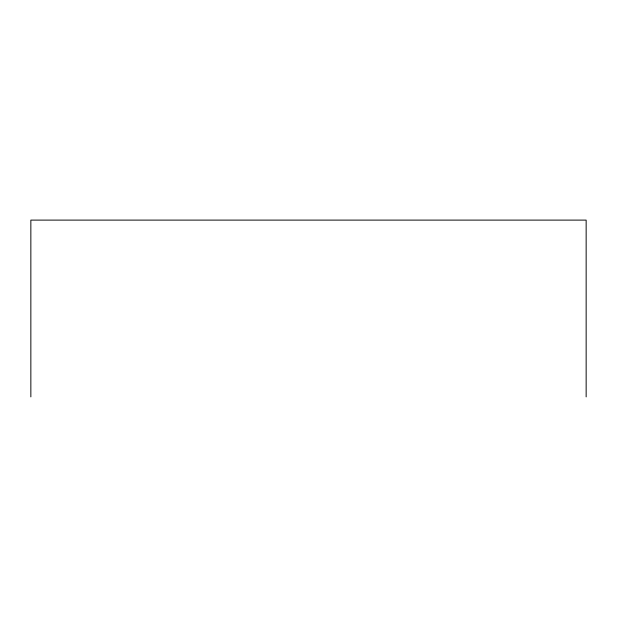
<?xml version="1.0" encoding="UTF-8"?>
<svg xmlns="http://www.w3.org/2000/svg" width="617" height="617" viewBox="0 0 617 617"><rect width="100%" height="100%" fill="white"/><g stroke="black" fill="none" stroke-linecap="round" stroke-linejoin="round"><path stroke-width="0.93" d="M586.15 396.893L586.15 220.107L30.85 220.107L30.85 396.893"/></g></svg>
